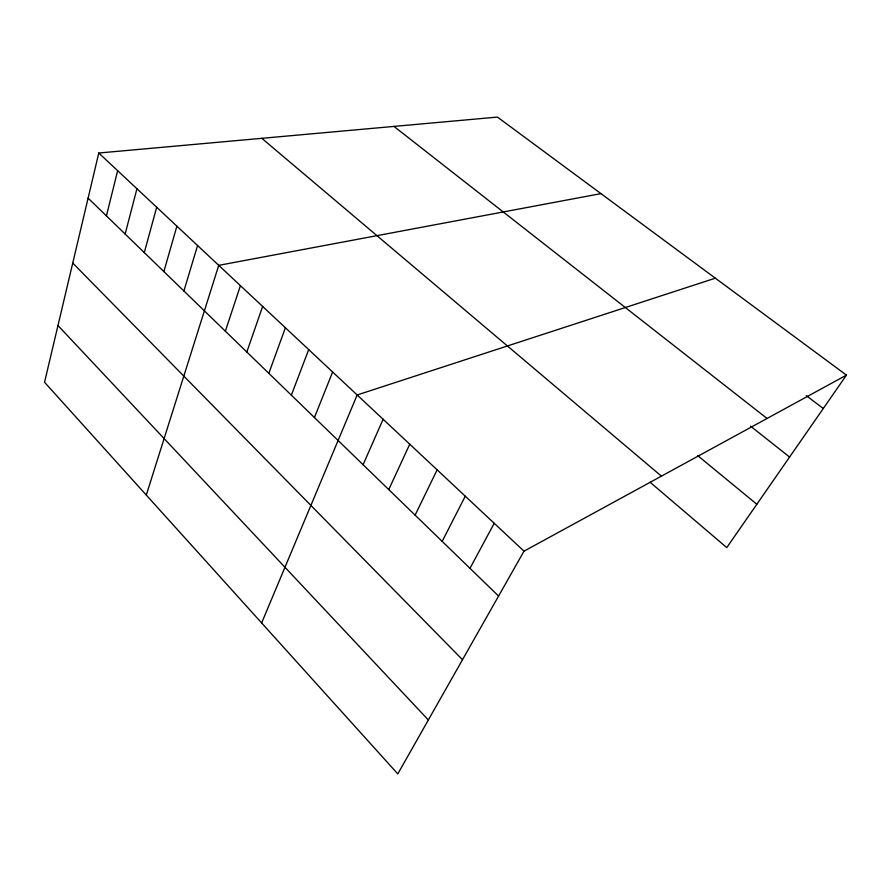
<?xml version="1.0" encoding="UTF-8"?>
<svg xmlns="http://www.w3.org/2000/svg" width="891" height="891" viewBox="0 0 891 891"><rect width="100%" height="100%" fill="white"/><g stroke="black" fill="none" stroke-linecap="round" stroke-linejoin="round"><path stroke-width="1.34" d="M98.778 153.018L44.55 382.261L397.787 773.911L523.997 551.184L846.45 375.122L497.445 117.089L98.778 153.018L523.997 551.184M106.419 215.9L117.645 170.693M125.141 234.043L136.947 188.758M144.286 252.599L156.693 207.247M163.866 271.577L176.886 226.169M183.891 291.001L197.568 245.526M146.291 495.073L218.74 265.351L600.968 193.625M225.356 331.196L240.414 285.655M246.829 352.012L262.633 306.448M268.826 373.329L285.387 327.754M291.357 395.17L308.709 349.595M314.434 417.545L332.633 371.993M261.631 622.954L357.168 394.969L715.339 278.181M363.094 464.723L383.108 419.26M388.754 489.593L409.76 444.208M415.106 515.143L437.136 469.847M442.17 541.372L465.28 496.198M469.98 568.335L494.215 523.295M846.45 375.122L726.766 547.597L650.207 482.343M806.322 395.649L823.262 408.535M393.967 126.411L767.051 418.469M750.489 426.11L789.593 457.061M697.653 455.557L756.838 504.273M261.831 138.328L661.412 476.15M88.109 198.136L498.57 596.046M72.75 263.057L462.496 659.708M57.971 325.527L428.348 719.973"/></g></svg>
